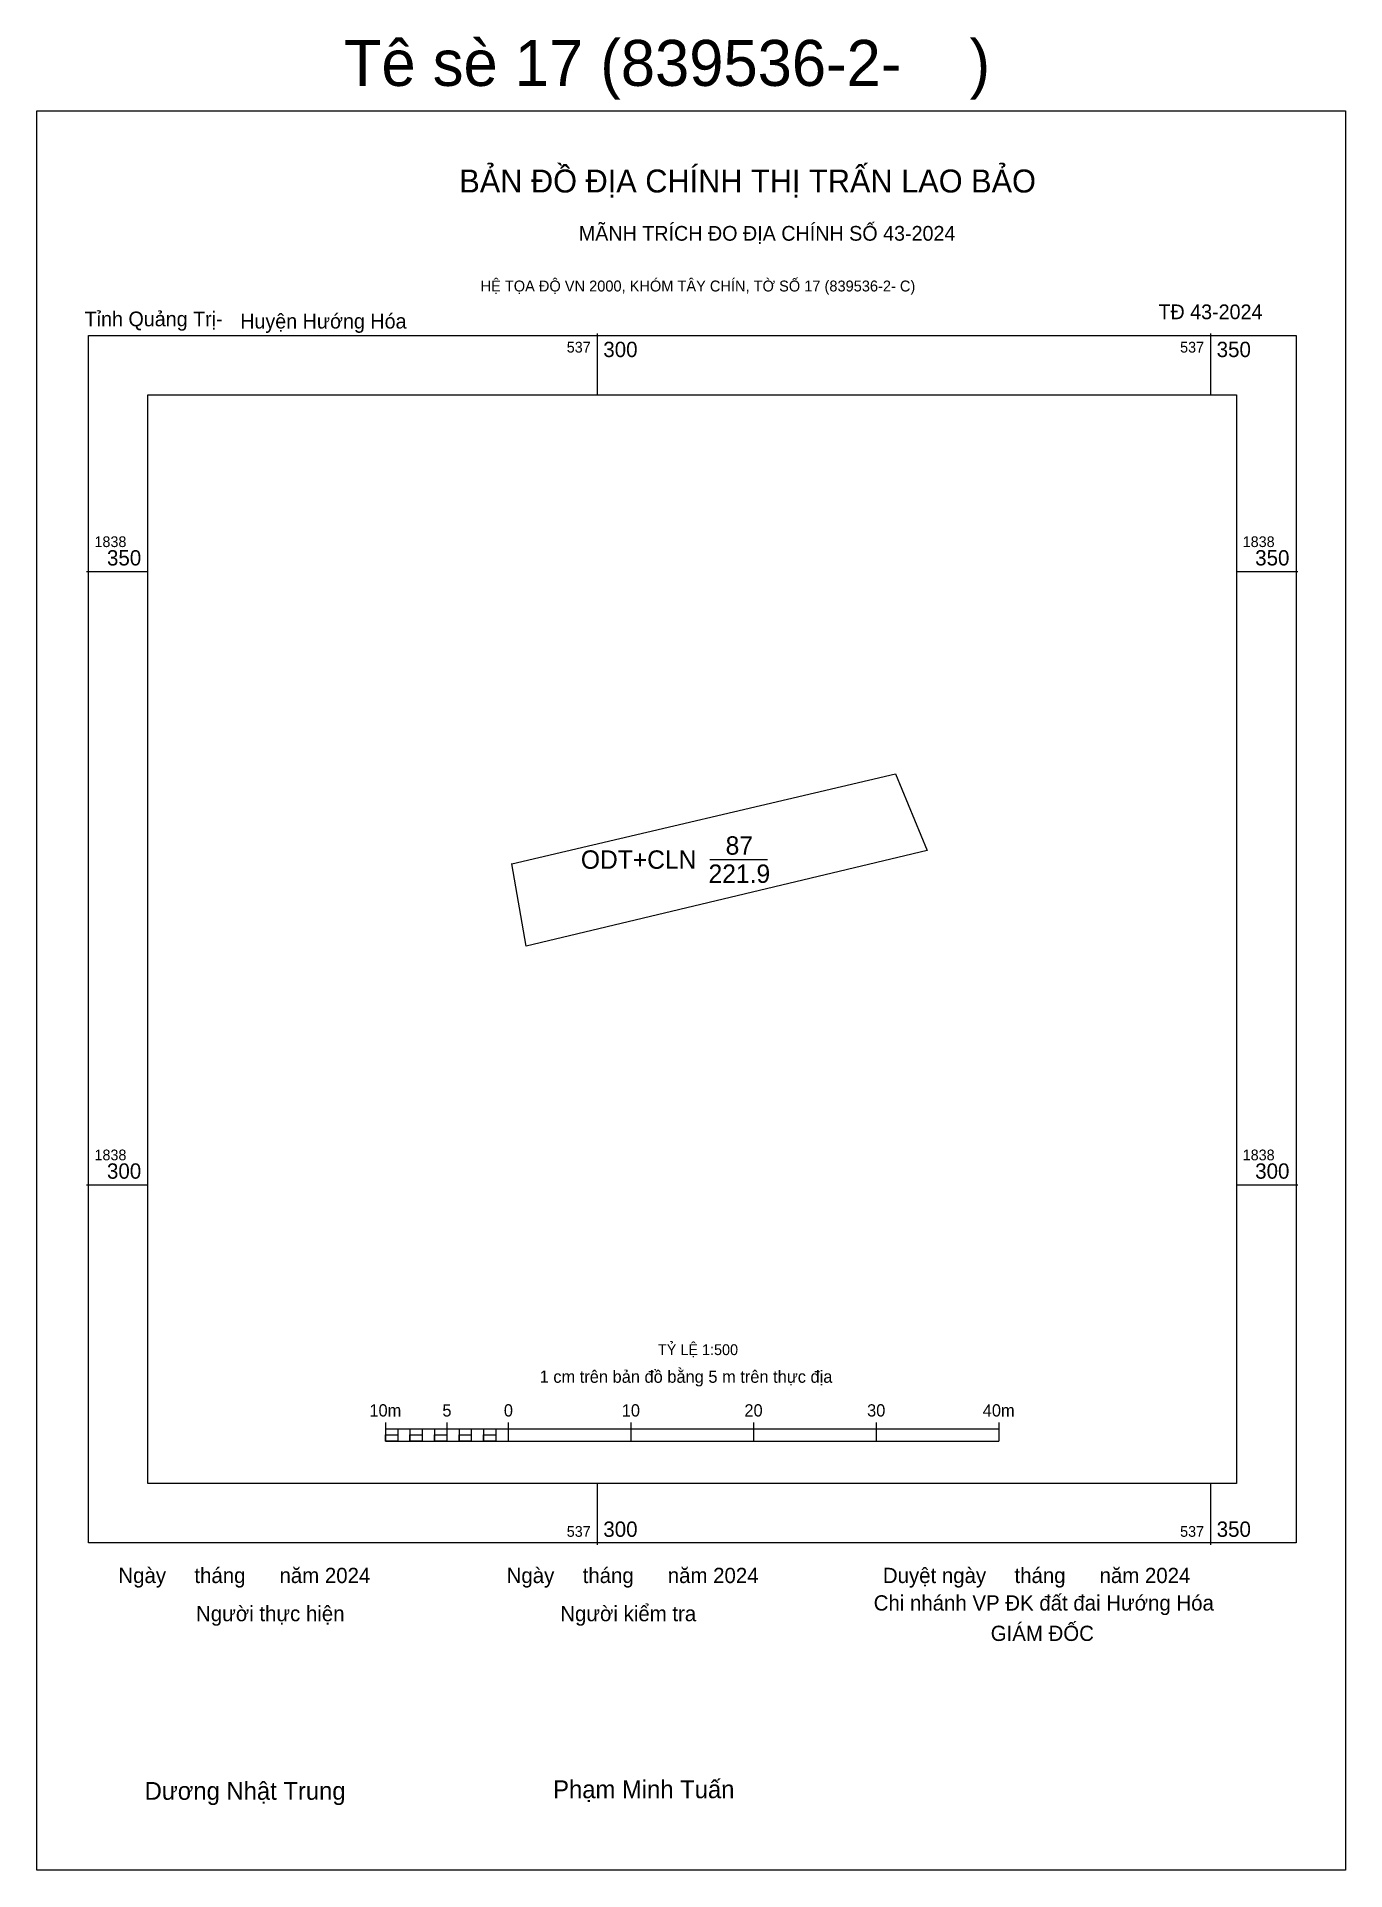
# Model space of a CAD drawing. Extents: x 537254 to 537361, y 1838244 to 1838394.
import ezdxf

# ---------------------------------------------------------------- set-up
doc = ezdxf.new("R2010")
doc.units = 0
for name, color, linetype in [('Level 10', 7, 'Continuous'), ('Level 13', 7, 'Continuous'), ('Level 15', 7, 'Continuous'), ('Level 22', 7, 'Continuous'), ('Level 27', 7, 'Continuous'), ('Level 6', 7, 'Continuous'), ('Level 62', 7, 'Continuous'), ('Level 63', 7, 'Continuous'), ('Level 9', 7, 'Continuous')]:
    doc.layers.add(name, color=color, linetype=linetype)

msp = doc.modelspace()

# ---------------------------------------------------------------- linework, layer by layer
at = {"layer": 'Level 10'}
msp.add_lwpolyline([(537293.03, 1838326.18), (537324.31, 1838333.52), (537326.91, 1838327.25), (537294.22, 1838319.46)], close=True, dxfattribs=at)
at = {"layer": 'Level 15'}
msp.add_lwpolyline([(537254.31, 1838387.57), (537360.99, 1838387.57), (537360.99, 1838244.11), (537254.31, 1838244.11)], close=True, dxfattribs=at)
at = {"layer": 'Level 22'}
msp.add_line((537309.17, 1838326.52), (537313.89, 1838326.52), dxfattribs=at)
at = {"layer": 'Level 27'}
for p, q in [((537326.96, 1838327.27), (537326.96, 1838327.27)), ((537293.03, 1838326.18), (537293.03, 1838326.19)), ((537294.22, 1838319.46), (537294.22, 1838319.46))]:
    msp.add_line(p, q, dxfattribs=at)
at = {"layer": 'Level 62'}
msp.add_lwpolyline([(537263.37, 1838364.4), (537352.12, 1838364.4), (537352.12, 1838275.64), (537263.37, 1838275.64)], close=True, dxfattribs=at)
at = {"layer": 'Level 63'}
for p, q in [((537300, 1838369.4), (537300, 1838364.4)), ((537350, 1838369.4), (537350, 1838364.4)), ((537258.37, 1838350), (537263.37, 1838350)), ((537352.12, 1838350), (537357.12, 1838350)), ((537258.37, 1838300), (537263.37, 1838300)), ((537352.12, 1838300), (537357.12, 1838300)), ((537282.74, 1838280.61), (537282.74, 1838279.11)), ((537282.74, 1838280.11), (537332.74, 1838280.11)), ((537283.74, 1838280.11), (537283.74, 1838279.11)), ((537284.74, 1838280.11), (537284.74, 1838279.11)), ((537285.74, 1838280.11), (537285.74, 1838279.11)), ((537286.74, 1838280.11), (537286.74, 1838279.11)), ((537287.74, 1838280.61), (537287.74, 1838279.11)), ((537287.74, 1838280.11), (537287.74, 1838279.11)), ((537288.74, 1838280.11), (537288.74, 1838279.11)), ((537289.74, 1838280.11), (537289.74, 1838279.11)), ((537290.74, 1838280.11), (537290.74, 1838279.11)), ((537291.74, 1838280.11), (537291.74, 1838279.11)), ((537292.74, 1838280.61), (537292.74, 1838279.11)), ((537292.74, 1838280.11), (537292.74, 1838279.11)), ((537302.74, 1838280.61), (537302.74, 1838279.11)), ((537312.74, 1838280.61), (537312.74, 1838279.11)), ((537322.74, 1838280.61), (537322.74, 1838279.11)), ((537332.74, 1838280.61), (537332.74, 1838279.11)), ((537282.74, 1838279.11), (537332.74, 1838279.11)), ((537300, 1838275.64), (537300, 1838270.64)), ((537350, 1838275.64), (537350, 1838270.64))]:
    msp.add_line(p, q, dxfattribs=at)
for points in [[(537258.52, 1838369.24), (537356.97, 1838369.24), (537356.97, 1838270.8), (537258.52, 1838270.8)], [(537282.74, 1838279.61), (537283.74, 1838279.61), (537283.74, 1838279.11), (537282.74, 1838279.11)], [(537282.74, 1838279.61), (537283.74, 1838279.61), (537283.74, 1838279.11), (537282.74, 1838279.11)], [(537284.74, 1838279.61), (537285.74, 1838279.61), (537285.74, 1838279.11), (537284.74, 1838279.11)], [(537286.74, 1838279.61), (537287.74, 1838279.61), (537287.74, 1838279.11), (537286.74, 1838279.11)], [(537288.74, 1838279.61), (537289.74, 1838279.61), (537289.74, 1838279.11), (537288.74, 1838279.11)], [(537290.74, 1838279.61), (537291.74, 1838279.61), (537291.74, 1838279.11), (537290.74, 1838279.11)]]:
    msp.add_lwpolyline(points, close=True, dxfattribs=at)

# ---------------------------------------------------------------- texts
at = {"layer": 'Level 13'}
for s, p in [('ODT+CLN', (537298.67, 1838325.77)), ('87', (537310.47, 1838326.92)), ('221.9', (537309.08, 1838324.62))]:
    msp.add_text(s, height=1.5, dxfattribs=at).set_placement(p)
at = {"layer": 'Level 6'}
msp.add_text('TỶ LỆ 1:500', height=0.879, dxfattribs=at).set_placement((537304.95, 1838286.12))
at = {"layer": 'Level 63'}
for s, height, p in [('Tê sè 17 (839536-2-    )', 3.75, (537279.35, 1838389.6)), ('BẢN ĐỒ ĐỊA CHÍNH THỊ TRẤN LAO BẢO', 1.8718, (537288.76, 1838380.91)), ('MÃNH TRÍCH ĐO ĐỊA CHÍNH SỐ 43-2024', 1.2011, (537298.5, 1838376.98)), ('HỆ TỌA ĐỘ VN 2000, KHÓM TÂY CHÍN, TỜ SỐ 17 (839536-2- C)', 0.8891, (537290.49, 1838372.84)), ('537', 0.875, (537297.52, 1838367.86)), ('300', 1.25, (537300.5, 1838367.49)), ('537', 0.875, (537347.52, 1838367.86)), ('350', 1.25, (537350.5, 1838367.49)), ('1838', 0.875, (537259.02, 1838352)), ('1838', 0.875, (537352.62, 1838352)), ('350', 1.25, (537260.04, 1838350.5)), ('350', 1.25, (537353.64, 1838350.5)), ('D', 0.00501, (537294.22, 1838319.46)), ('D', 0.00501, (537294.22, 1838319.46)), ('D', 0.00501, (537294.22, 1838319.46)), ('D', 0.00501, (537294.22, 1838319.46)), ('D', 0.00501, (537294.22, 1838319.46)), ('D', 0.00501, (537294.22, 1838319.46)), ('D', 0.00501, (537294.22, 1838319.46)), ('D', 0.00501, (537294.22, 1838319.46)), ('D', 0.00501, (537294.22, 1838319.46)), ('1838', 0.875, (537259.02, 1838302)), ('1838', 0.875, (537352.62, 1838302)), ('300', 1.25, (537260.04, 1838300.5)), ('300', 1.25, (537353.64, 1838300.5)), ('1 cm trên bản đồ bằng 5 m trên thực địa', 1, (537295.31, 1838283.86)), ('10m', 1, (537281.43, 1838281.11)), ('5', 1, (537287.38, 1838281.11)), ('0', 1, (537292.39, 1838281.11)), ('10', 1, (537302, 1838281.11)), ('20', 1, (537312, 1838281.11)), ('30', 1, (537322, 1838281.11)), ('40m', 1, (537331.43, 1838281.11)), ('537', 0.875, (537297.52, 1838271.3)), ('300', 1.25, (537300.5, 1838271.3)), ('537', 0.875, (537347.52, 1838271.3)), ('350', 1.25, (537350.5, 1838271.3)), ('Ngày     tháng      năm 2024', 1.2442, (537260.97, 1838267.53)), ('Ngày     tháng      năm 2024', 1.2442, (537292.62, 1838267.53)), ('Duyệt ngày     tháng      năm 2024', 1.2442, (537323.29, 1838267.53)), ('Chi nhánh VP ĐK đất đai Hướng Hóa', 1.2442, (537322.54, 1838265.29)), ('Người thực hiện', 1.2442, (537267.3, 1838264.42)), ('Người kiểm tra', 1.2442, (537296.99, 1838264.42)), ('GIÁM ĐỐC', 1.244, (537332.08, 1838262.81)), ('Dương Nhật Trung', 1.4512, (537263.11, 1838249.86)), ('Phạm Minh Tuấn', 1.4512, (537296.41, 1838249.99))]:
    msp.add_text(s, height=height, dxfattribs=at).set_placement(p)
at = {"layer": 'Level 9'}
for s, height, p in [('Tỉnh Quảng Trị-', 1.2011, (537258.22, 1838370)), ('Huyện Hướng Hóa', 1.2011, (537270.9, 1838369.82)), ('TĐ 43-2024', 1.201, (537345.75, 1838370.58))]:
    msp.add_text(s, height=height, dxfattribs=at).set_placement(p)

doc.saveas('drawing.dxf')
